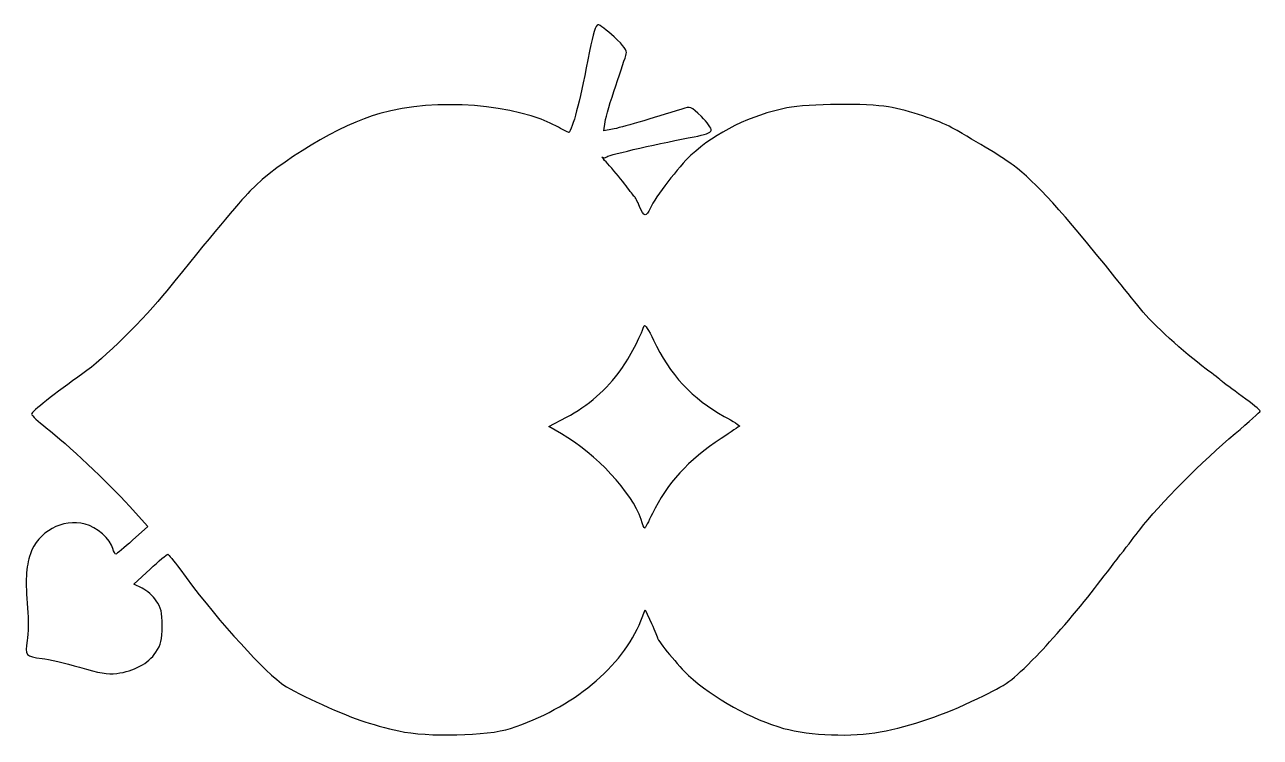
# Model space of a CAD drawing. Header units: centimetres. Extents: x -6.8 to 7, y -4 to 4.1.
import ezdxf

# ---------------------------------------------------------------- set-up
doc = ezdxf.new("R2010")
doc.units = ezdxf.units.CM
doc.header["$MEASUREMENT"] = 0
doc.layers.add('Layer 1', color=7, linetype='Continuous')

msp = doc.modelspace()

# ---------------------------------------------------------------- linework, layer by layer
at = {"layer": 'Layer 1'}
for points, knots in [([(-2.64583, -3.87884), (-2.76953, -3.85182), (-2.96184, -3.79896), (-3.07319, -3.76138), (-3.07319, -3.76138), (-3.31873, -3.67851), (-3.86239, -3.42487), (-3.96241, -3.34653), (-3.96241, -3.34653), (-4.2347, -3.13323), (-4.73824, -2.56597), (-5.10646, -2.05767), (-5.10646, -2.05767), (-5.17194, -1.96727), (-5.23309, -1.89297), (-5.24235, -1.89254), (-5.24235, -1.89254), (-5.2516, -1.89212), (-5.3409, -1.96784), (-5.44079, -2.06081), (-5.44079, -2.06081), (-5.44079, -2.06081), (-5.6224, -2.22984), (-5.6224, -2.22984), (-5.6224, -2.22984), (-5.6224, -2.22984), (-5.52877, -2.2747), (-5.52877, -2.2747), (-5.52877, -2.2747), (-5.47728, -2.29938), (-5.40585, -2.36234), (-5.37002, -2.41462), (-5.37002, -2.41462), (-5.31577, -2.4938), (-5.3049, -2.54123), (-5.3049, -2.69874), (-5.3049, -2.69874), (-5.3049, -2.85959), (-5.3155, -2.90384), (-5.37591, -2.99513), (-5.37591, -2.99513), (-5.45926, -3.12108), (-5.62285, -3.2094), (-5.81493, -3.23215), (-5.81493, -3.23215), (-5.91898, -3.24447), (-6.00908, -3.22965), (-6.2347, -3.1631), (-6.2347, -3.1631), (-6.3927, -3.11649), (-6.58151, -3.07167), (-6.65427, -3.06351), (-6.65427, -3.06351), (-6.83754, -3.04294), (-6.84915, -3.02911), (-6.82166, -2.86415), (-6.82166, -2.86415), (-6.80892, -2.78773), (-6.80704, -2.62401), (-6.81749, -2.50031), (-6.81749, -2.50031), (-6.84351, -2.19225), (-6.83548, -2.03905), (-6.78542, -1.88833), (-6.78542, -1.88833), (-6.70304, -1.64032), (-6.42373, -1.48812), (-6.16944, -1.55267), (-6.16944, -1.55267), (-6.04512, -1.58422), (-5.88271, -1.7278), (-5.85744, -1.82848), (-5.85744, -1.82848), (-5.8487, -1.86329), (-5.83392, -1.89138), (-5.82458, -1.89089), (-5.82458, -1.89089), (-5.81524, -1.89041), (-5.73049, -1.82033), (-5.63625, -1.73516), (-5.63625, -1.73516), (-5.63625, -1.73516), (-5.46489, -1.58031), (-5.46489, -1.58031), (-5.46489, -1.58031), (-5.46489, -1.58031), (-5.67315, -1.35091), (-5.67315, -1.35091), (-5.67315, -1.35091), (-5.91525, -1.08424), (-6.37079, -0.65523), (-6.60677, -0.47167), (-6.60677, -0.47167), (-6.69707, -0.40143), (-6.77148, -0.33128), (-6.77214, -0.31579), (-6.77214, -0.31579), (-6.77322, -0.29028), (-6.51168, -0.08447), (-6.19434, 0.1389), (-6.19434, 0.1389), (-5.96843, 0.29791), (-5.49705, 0.76312), (-5.25018, 1.07069), (-5.25018, 1.07069), (-4.771, 1.6677), (-4.43991, 2.06554), (-4.31765, 2.19122), (-4.31765, 2.19122), (-3.99313, 2.52483), (-3.29665, 2.94107), (-2.8575, 3.06386), (-2.8575, 3.06386), (-2.22322, 3.24121), (-1.32494, 3.1715), (-0.84926, 2.90801), (-0.84926, 2.90801), (-0.7852, 2.87253), (-0.73105, 2.84665), (-0.72894, 2.8505), (-0.72894, 2.8505), (-0.67278, 2.95267), (-0.60386, 3.22757), (-0.50002, 3.7637), (-0.50002, 3.7637), (-0.46174, 3.96134), (-0.43077, 4.06135), (-0.40786, 4.06135), (-0.40786, 4.06135), (-0.38888, 4.06135), (-0.30626, 3.99948), (-0.22427, 3.92386), (-0.22427, 3.92386), (-0.11161, 3.81996), (-0.07855, 3.7731), (-0.08894, 3.73204), (-0.08894, 3.73204), (-0.09651, 3.70216), (-0.14952, 3.54079), (-0.20676, 3.37344), (-0.20676, 3.37344), (-0.26399, 3.20609), (-0.31759, 3.02411), (-0.32587, 2.96903), (-0.32587, 2.96903), (-0.32587, 2.96903), (-0.34093, 2.8689), (-0.34093, 2.8689), (-0.34093, 2.8689), (-0.34093, 2.8689), (-0.24322, 2.88639), (-0.24322, 2.88639), (-0.24322, 2.88639), (-0.1589, 2.90149), (0.20598, 3.00743), (0.53661, 3.11281), (0.53661, 3.11281), (0.63536, 3.14428), (0.63821, 3.14318), (0.75563, 3.02794), (0.75563, 3.02794), (0.82107, 2.96372), (0.87127, 2.89384), (0.86719, 2.87265), (0.86719, 2.87265), (0.86232, 2.84742), (0.79592, 2.82256), (0.67462, 2.80057), (0.67462, 2.80057), (0.32305, 2.73684), (-0.2779, 2.59979), (-0.30671, 2.57677), (-0.30671, 2.57677), (-0.3226, 2.56408), (-0.34641, 2.56229), (-0.35962, 2.57281), (-0.35962, 2.57281), (-0.37283, 2.58333), (-0.33483, 2.53858), (-0.27518, 2.47336), (-0.27518, 2.47336), (-0.21552, 2.40815), (-0.13224, 2.30717), (-0.09012, 2.24896), (-0.09012, 2.24896), (-0.04799, 2.19075), (-0.00587, 2.13717), (0.00349, 2.1299), (0.00349, 2.1299), (0.01285, 2.12262), (0.0391, 2.07202), (0.06182, 2.01745), (0.06182, 2.01745), (0.1121, 1.89669), (0.1349, 1.89354), (0.18238, 2.00079), (0.18238, 2.00079), (0.23489, 2.11943), (0.50382, 2.46877), (0.63883, 2.59374), (0.63883, 2.59374), (0.91706, 2.85125), (1.31653, 3.04804), (1.71804, 3.12536), (1.71804, 3.12536), (1.96198, 3.17234), (2.6196, 3.17924), (2.8575, 3.13732), (2.8575, 3.13732), (3.08712, 3.09686), (3.4251, 2.98599), (3.57188, 2.90297), (3.57188, 2.90297), (3.87875, 2.7294), (4.15126, 2.56202), (4.25979, 2.48044), (4.25979, 2.48044), (4.51619, 2.28773), (4.80796, 1.96693), (5.40427, 1.2221), (5.40427, 1.2221), (5.48804, 1.11748), (5.61731, 0.95677), (5.69156, 0.86498), (5.69156, 0.86498), (5.83111, 0.69244), (6.1752, 0.37747), (6.42938, 0.18959), (6.42938, 0.18959), (6.50941, 0.13043), (6.58786, 0.06953), (6.60371, 0.05424), (6.60371, 0.05424), (6.61956, 0.03896), (6.72332, -0.03903), (6.83428, -0.11906), (6.83428, -0.11906), (6.94525, -0.1991), (7.03646, -0.2722), (7.03698, -0.28152), (7.03698, -0.28152), (7.03749, -0.29083), (6.90992, -0.40564), (6.75349, -0.53664), (6.75349, -0.53664), (6.39424, -0.83749), (5.89852, -1.33791), (5.6827, -1.61759), (5.6827, -1.61759), (5.59133, -1.736), (5.36188, -2.03366), (5.17283, -2.27905), (5.17283, -2.27905), (4.98377, -2.52444), (4.69207, -2.86395), (4.5246, -3.03353), (4.5246, -3.03353), (4.22503, -3.33687), (4.21433, -3.34463), (3.86292, -3.51418), (3.86292, -3.51418), (3.46773, -3.70485), (3.1231, -3.82288), (2.76394, -3.89055), (2.76394, -3.89055), (2.45306, -3.94912), (1.98005, -3.93143), (1.6801, -3.85003), (1.6801, -3.85003), (1.33309, -3.75585), (0.88266, -3.50524), (0.61193, -3.25572), (0.61193, -3.25572), (0.50715, -3.15915), (0.26458, -2.86621), (0.26458, -2.83625), (0.26458, -2.83625), (0.26458, -2.82963), (0.23303, -2.75529), (0.19447, -2.67106), (0.19447, -2.67106), (0.19447, -2.67106), (0.12436, -2.51791), (0.12436, -2.51791), (0.12436, -2.51791), (0.12436, -2.51791), (0.07603, -2.64094), (0.07603, -2.64094), (0.07603, -2.64094), (-0.12555, -3.15414), (-0.69879, -3.62765), (-1.38906, -3.85115), (-1.38906, -3.85115), (-1.65141, -3.93609), (-2.31666, -3.95075), (-2.64583, -3.87884)], [0, 0, 0, 0, 0.01333333, 0.01333333, 0.01333333, 0.01333333, 0.02666667, 0.02666667, 0.02666667, 0.02666667, 0.04, 0.04, 0.04, 0.04, 0.05333333, 0.05333333, 0.05333333, 0.05333333, 0.06666667, 0.06666667, 0.06666667, 0.06666667, 0.08, 0.08, 0.08, 0.08, 0.09333333, 0.09333333, 0.09333333, 0.09333333, 0.10666667, 0.10666667, 0.10666667, 0.10666667, 0.12, 0.12, 0.12, 0.12, 0.13333333, 0.13333333, 0.13333333, 0.13333333, 0.14666667, 0.14666667, 0.14666667, 0.14666667, 0.16, 0.16, 0.16, 0.16, 0.17333333, 0.17333333, 0.17333333, 0.17333333, 0.18666667, 0.18666667, 0.18666667, 0.18666667, 0.2, 0.2, 0.2, 0.2, 0.21333333, 0.21333333, 0.21333333, 0.21333333, 0.22666667, 0.22666667, 0.22666667, 0.22666667, 0.24, 0.24, 0.24, 0.24, 0.25333333, 0.25333333, 0.25333333, 0.25333333, 0.26666667, 0.26666667, 0.26666667, 0.26666667, 0.28, 0.28, 0.28, 0.28, 0.29333333, 0.29333333, 0.29333333, 0.29333333, 0.30666667, 0.30666667, 0.30666667, 0.30666667, 0.32, 0.32, 0.32, 0.32, 0.33333333, 0.33333333, 0.33333333, 0.33333333, 0.34666667, 0.34666667, 0.34666667, 0.34666667, 0.36, 0.36, 0.36, 0.36, 0.37333333, 0.37333333, 0.37333333, 0.37333333, 0.38666667, 0.38666667, 0.38666667, 0.38666667, 0.4, 0.4, 0.4, 0.4, 0.41333333, 0.41333333, 0.41333333, 0.41333333, 0.42666667, 0.42666667, 0.42666667, 0.42666667, 0.44, 0.44, 0.44, 0.44, 0.45333333, 0.45333333, 0.45333333, 0.45333333, 0.46666667, 0.46666667, 0.46666667, 0.46666667, 0.48, 0.48, 0.48, 0.48, 0.49333333, 0.49333333, 0.49333333, 0.49333333, 0.50666667, 0.50666667, 0.50666667, 0.50666667, 0.52, 0.52, 0.52, 0.52, 0.53333333, 0.53333333, 0.53333333, 0.53333333, 0.54666667, 0.54666667, 0.54666667, 0.54666667, 0.56, 0.56, 0.56, 0.56, 0.57333333, 0.57333333, 0.57333333, 0.57333333, 0.58666667, 0.58666667, 0.58666667, 0.58666667, 0.6, 0.6, 0.6, 0.6, 0.61333333, 0.61333333, 0.61333333, 0.61333333, 0.62666667, 0.62666667, 0.62666667, 0.62666667, 0.64, 0.64, 0.64, 0.64, 0.65333333, 0.65333333, 0.65333333, 0.65333333, 0.66666667, 0.66666667, 0.66666667, 0.66666667, 0.68, 0.68, 0.68, 0.68, 0.69333333, 0.69333333, 0.69333333, 0.69333333, 0.70666667, 0.70666667, 0.70666667, 0.70666667, 0.72, 0.72, 0.72, 0.72, 0.73333333, 0.73333333, 0.73333333, 0.73333333, 0.74666667, 0.74666667, 0.74666667, 0.74666667, 0.76, 0.76, 0.76, 0.76, 0.77333333, 0.77333333, 0.77333333, 0.77333333, 0.78666667, 0.78666667, 0.78666667, 0.78666667, 0.8, 0.8, 0.8, 0.8, 0.81333333, 0.81333333, 0.81333333, 0.81333333, 0.82666667, 0.82666667, 0.82666667, 0.82666667, 0.84, 0.84, 0.84, 0.84, 0.85333333, 0.85333333, 0.85333333, 0.85333333, 0.86666667, 0.86666667, 0.86666667, 0.86666667, 0.88, 0.88, 0.88, 0.88, 0.89333333, 0.89333333, 0.89333333, 0.89333333, 0.90666667, 0.90666667, 0.90666667, 0.90666667, 0.92, 0.92, 0.92, 0.92, 0.93333333, 0.93333333, 0.93333333, 0.93333333, 0.94666667, 0.94666667, 0.94666667, 0.94666667, 0.96, 0.96, 0.96, 0.96, 0.97333333, 0.97333333, 0.97333333, 0.97333333, 1, 1, 1, 1]), ([(0.20534, -1.43536), (0.36238, -1.10256), (0.60904, -0.83279), (0.97866, -0.58958), (0.97866, -0.58958), (1.08764, -0.51787), (1.18049, -0.45552), (1.18499, -0.45101), (1.18499, -0.45101), (1.1895, -0.44651), (1.11224, -0.39847), (1.01331, -0.34425), (1.01331, -0.34425), (0.65718, -0.14909), (0.39622, 0.13276), (0.21688, 0.51594), (0.21688, 0.51594), (0.16318, 0.63066), (0.11872, 0.69763), (0.11149, 0.67469), (0.11149, 0.67469), (0.07391, 0.55553), (-0.04823, 0.32402), (-0.14891, 0.18113), (-0.14891, 0.18113), (-0.30198, -0.03611), (-0.52156, -0.22744), (-0.7616, -0.35273), (-0.7616, -0.35273), (-0.7616, -0.35273), (-0.95868, -0.4556), (-0.95868, -0.4556), (-0.95868, -0.4556), (-0.95868, -0.4556), (-0.81669, -0.53769), (-0.81669, -0.53769), (-0.81669, -0.53769), (-0.42555, -0.76382), (-0.02198, -1.19888), (0.07736, -1.50151), (0.07736, -1.50151), (0.09528, -1.55608), (0.11384, -1.60073), (0.11862, -1.60073), (0.11862, -1.60073), (0.1234, -1.60073), (0.16242, -1.52632), (0.20534, -1.43536)], [0, 0, 0, 0, 0.07692308, 0.07692308, 0.07692308, 0.07692308, 0.15384615, 0.15384615, 0.15384615, 0.15384615, 0.23076923, 0.23076923, 0.23076923, 0.23076923, 0.30769231, 0.30769231, 0.30769231, 0.30769231, 0.38461538, 0.38461538, 0.38461538, 0.38461538, 0.46153846, 0.46153846, 0.46153846, 0.46153846, 0.53846154, 0.53846154, 0.53846154, 0.53846154, 0.61538462, 0.61538462, 0.61538462, 0.61538462, 0.69230769, 0.69230769, 0.69230769, 0.69230769, 0.76923077, 0.76923077, 0.76923077, 0.76923077, 0.84615385, 0.84615385, 0.84615385, 0.84615385, 1, 1, 1, 1])]:
    msp.add_open_spline(points, degree=3, knots=knots, dxfattribs=at)

doc.saveas('drawing.dxf')
